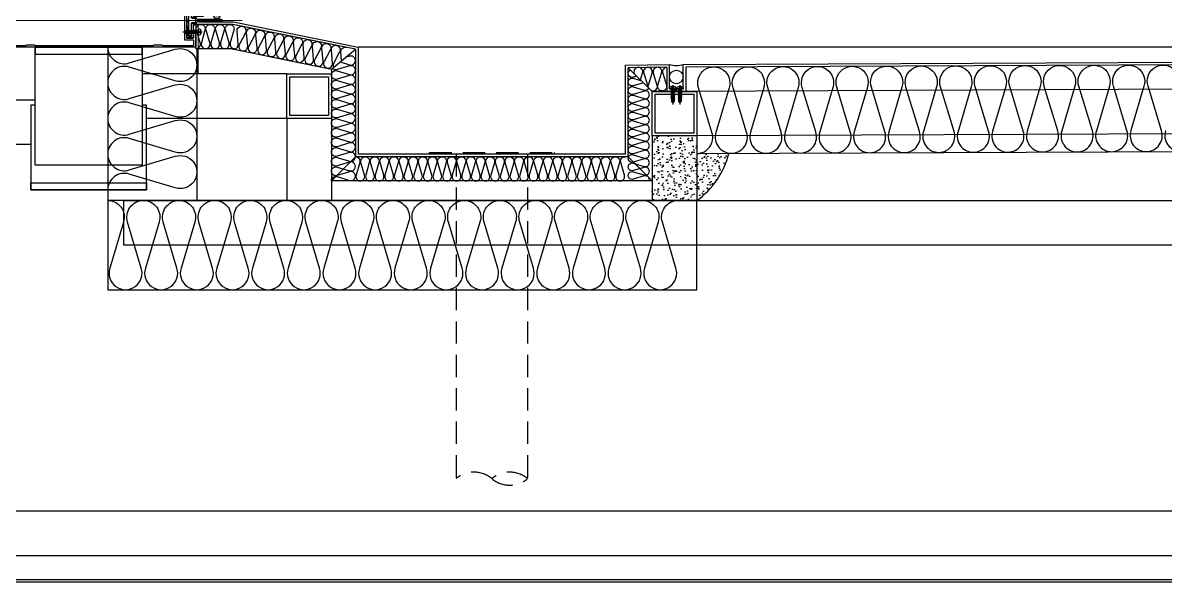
# Model space of a CAD drawing. Header units: millimetres. Extents: x 17311 to 801382, y -242618 to -104888.
# Drawn here: x 576669 to 577951, y -198479 to -197852 of the extents above; entities that cross this region are included whole.
import ezdxf

# ---------------------------------------------------------------- set-up
doc = ezdxf.new("R2010")
doc.units = ezdxf.units.MM
doc.header["$LTSCALE"] = 250
for name, pattern in [('CENTER', [50.8, 31.75, -6.35, 6.35, -6.35]), ('HIDDEN2', [4.7625, 3.175, -1.5875]), ('HIDDENX2', [0.75, 0.5, -0.25])]:
    doc.linetypes.add(name, pattern=pattern)
for name, color, linetype in [('A-ELE-8', 8, 'Continuous'), ('A-ETC-8', 8, 'Continuous'), ('A-FIN', 6, 'Continuous'), ('A-FIN-8', 8, 'Continuous'), ('A-FIN-9', 7, 'Continuous'), ('A-INS', 251, 'Continuous'), ('alucobond', 7, 'Continuous'), ('B-AR', 7, 'Continuous'), ('EXTRUSION', 7, 'Continuous'), ('GLASS', 7, 'Continuous'), ('insulation', 8, 'Continuous'), ('ISL', 251, 'Continuous'), ('polyamide', 6, 'Continuous'), ('SCREW', 1, 'Continuous'), ('SEALANT', 252, 'Continuous'), ('W250', 7, 'Continuous')]:
    doc.layers.add(name, color=color, linetype=linetype)
doc.layers.add('CEN', color=1, linetype='Continuous', lineweight=9)
pattern_1 = [(90, (-495065.9953, 287212.44591), (-0.15875, 0.079375), [0, -0.15875])]

# ---------------------------------------------------------------- blocks, each defined once
blk = doc.blocks.new('PH-4-16')
at = {"layer": 'SCREW'}
for p, q in [((-1.5, 0), (-1.5, -1)), ((1.5, 0), (1.5, -1.6)), ((0.1, -0.9), (-2, -1.2)), ((-2, -1.2), (-1.5, -1)), ((0.1, -1), (-2, -1.3)), ((-2, -1.3), (-1.5, -1.5)), ((2, -1.8), (-2, -2.4)), ((-2, -2.4), (-1.5, -2.2)), ((-2, -2.5), (-1.5, -2.7)), ((2, -3), (-2, -3.7)), ((-2, -3.6), (-1.5, -3.5)), ((-2, -3.8), (-1.5, -4)), ((2, -4.3), (-2, -4.9)), ((-2, -4.9), (-1.5, -4.7)), ((-2, -5), (-1.5, -5.2)), ((2, -5.5), (-2, -6.2)), ((-2, -6.1), (-1.5, -5.9)), ((-2, -6.2), (-1.5, -6.4)), ((2, -6.7), (-2, -7.4)), ((-2, -7.4), (-1.5, -7.2)), ((-2, -7.5), (-1.5, -7.7)), ((2, -8), (-2, -8.6)), ((-2, -8.6), (-1.5, -8.4)), ((-2, -8.7), (-1.5, -8.9)), ((2, -9.2), (-2, -9.9)), ((-2, -9.9), (-1.5, -9.7)), ((-2, -10), (-1.5, -10.2)), ((2, -10.5), (-2, -11.1)), ((-2, -11.1), (-1.5, -10.9)), ((-2, -11.2), (-1.5, -11.4)), ((2, -1.9), (-2, -2.5)), ((2, -3.1), (-2, -3.8)), ((2, -4.4), (-2, -5)), ((2, -5.6), (-2, -6.3)), ((2, -6.9), (-2, -7.5)), ((2, -8.1), (-2, -8.7)), ((2, -9.3), (-2, -10)), ((2, -10.6), (-2, -11.2)), ((0.1, -0.9), (-1.5, -1)), ((0.1, -1), (-1.5, -1.5)), ((-1.5, -1.5), (-1.5, -2.2)), ((1.5, -1.6), (-1.5, -2.2)), ((1.5, -2.1), (-1.5, -2.7)), ((-1.5, -2.7), (-1.5, -3.5)), ((1.5, -2.8), (-1.5, -3.5)), ((1.5, -3.3), (-1.5, -4)), ((1.5, -4.1), (-1.5, -4.7)), ((1.5, -4.6), (-1.5, -5.2)), ((-1.5, -5.2), (-1.5, -5.9)), ((1.5, -5.3), (-1.5, -5.9)), ((1.5, -5.8), (-1.5, -6.4)), ((-1.5, -6.4), (-1.5, -7.2)), ((1.5, -6.5), (-1.5, -7.2)), ((1.5, -7.1), (-1.5, -7.7)), ((-1.5, -7.7), (-1.5, -8.4)), ((1.5, -7.8), (-1.5, -8.4)), ((1.5, -8.3), (-1.5, -8.9)), ((-1.5, -8.9), (-1.5, -9.7)), ((1.5, -9), (-1.5, -9.7)), ((1.5, -9.5), (-1.5, -10.2)), ((-1.5, -10.2), (-1.5, -10.9)), ((1.5, -10.3), (-1.5, -10.9)), ((1.5, -10.8), (-1.5, -11.4)), ((-1.5, -11.4), (-1.5, -14.5)), ((-1.1, -12.6), (-1.1, -14.5)), ((1.5, -14.5), (0.4, -12.2)), ((1.5, -1.6), (2, -1.8)), ((2, -1.9), (1.5, -2.1)), ((1.5, -2.1), (1.5, -2.8)), ((2, -3), (1.5, -2.8)), ((2, -3.1), (1.5, -3.3)), ((1.5, -3.3), (1.5, -4.1)), ((2, -4.3), (1.5, -4.1)), ((2, -4.4), (1.5, -4.6)), ((1.5, -4.6), (1.5, -5.3)), ((2, -5.5), (1.5, -5.3)), ((2, -5.6), (1.5, -5.8)), ((1.5, -5.8), (1.5, -6.5)), ((2, -6.7), (1.5, -6.5)), ((2, -6.9), (1.5, -7.1)), ((1.5, -7.1), (1.5, -7.8)), ((2, -8), (1.5, -7.8)), ((2, -8.1), (1.5, -8.3)), ((1.5, -8.3), (1.5, -9)), ((2, -9.2), (1.5, -9)), ((2, -9.3), (1.5, -9.5)), ((1.5, -9.5), (1.5, -10.3)), ((2, -10.5), (1.5, -10.3)), ((2, -10.6), (1.5, -10.8)), ((1.5, -10.8), (1.5, -14.5)), ((-1.5, -14.5), (-1.1, -14.5)), ((0, -16), (-1.5, -14.5)), ((-1.1, -14.5), (0, -16)), ((0, -16), (1.5, -14.5))]:
    blk.add_line(p, q, dxfattribs=at)
at = {"layer": 'SCREW', "color": 1, "linetype": 'CENTER'}
blk.add_line((0, 4), (0, -17.7), dxfattribs=at)
at = {"layer": 'SCREW', "linetype": 'HIDDEN2'}
blk.add_line((-1.5, -4), (-1.5, -4.7), dxfattribs=at)
at = {"layer": 'SCREW'}
blk.add_lwpolyline([(3.5, 1), (3.5, 0), (-3.5, 0), (-3.5, 1, -0.336479), (-2.5, 2.2, -0.138717), (2.5, 2.2, -0.336479)], format="xyb", close=True, dxfattribs=at)
blk.add_lwpolyline([(-2.5, 2.2), (-2.3, 2), (-2.1, 1.9), (-1.8, 1.9), (-1.5, 2), (-1.3, 2), (-1, 2.1), (-0.8, 2.1), (-0.7, 2.1), (-0.6, 2.1), (-0.5, 2), (-0.5, 1.8), (-0.5, 1.6), (-0.5, 1.4), (-0.5, 1.2), (-0.5, 1), (-0.5, 0.8), (-0.4, 0.7), (-0.3, 0.6), (-0.1, 0.6), (0, 0.5), (0.1, 0.6), (0.3, 0.6), (0.4, 0.7), (0.5, 0.8), (0.5, 1), (0.5, 1.2), (0.5, 1.4), (0.5, 1.6), (0.5, 1.8), (0.5, 2), (0.6, 2.1), (0.7, 2.1), (0.8, 2.1), (1, 2.1), (1.3, 2), (1.5, 2), (1.8, 1.9), (2.1, 1.9), (2.3, 2), (2.5, 2.2)], dxfattribs=at)
for centre, radius, start, end in [((-1.9, -1.2), 0.0931, 139.8661, 209.9246), ((-1.9, -2.5), 0.0931, 139.8661, 209.9246), ((-1.9, -3.7), 0.0931, 139.8661, 209.9246), ((-1.9, -4.9), 0.0931, 139.8661, 209.9246), ((-1.9, -6.2), 0.0931, 139.8661, 209.9246), ((-1.9, -7.4), 0.0931, 139.8661, 209.9246), ((-1.9, -8.7), 0.0931, 139.8661, 209.9246), ((-1.9, -9.9), 0.0931, 139.8661, 209.9246), ((-1.9, -11.2), 0.0931, 139.8661, 209.9246), ((-0.3, -12.6), 0.815, 27.365, 180), ((0, -0.9), 0.0605, 310.7271, 69.3149), ((1.9, -1.8), 0.0931, 319.8661, 29.9246), ((1.9, -3.1), 0.0931, 319.8661, 29.9246), ((1.9, -4.3), 0.0931, 319.8661, 29.9246), ((1.9, -5.6), 0.0931, 319.8661, 29.9246), ((1.9, -6.8), 0.0931, 319.8661, 29.9246), ((1.9, -8), 0.0931, 319.8661, 29.9246), ((1.9, -9.3), 0.0931, 319.8661, 29.9246), ((1.9, -10.5), 0.0931, 319.8661, 29.9246)]:
    blk.add_arc(centre, radius, start, end, dxfattribs=at)
blk = doc.blocks.new('A$C7395b60f')
at = {"layer": 'GLASS', "transparency": 33554687}
h = blk.add_hatch(dxfattribs=at)
h.set_pattern_fill('ANSI37', color=253, scale=10, angle=90, style=0)
h.set_pattern_definition([(315, (-577108.0243, 200000.799), (0.8838834765, 0.8838834765), []), (45, (-577108.0243, 200000.799), (-0.8838834765, 0.8838834765), [])])
h.paths.add_polyline_path([(232, 53.5, -0.198912), (231.7, 52.8, -0.112366), (244.3, 52.8, -0.198912), (244, 53.5), (244, 60.5), (243, 60.5), (243, 61.2, -0.414214), (242.3, 60.5), (233.8, 60.5, -0.414035), (233.1, 61.2), (233.1, 60.5), (232, 60.5)])
at = {"layer": 'SEALANT', "transparency": 33554687}
h = blk.add_hatch(dxfattribs=at)
h.set_pattern_fill('ANSI37', color=253, scale=0.5)
h.set_pattern_definition([(225, (-518408.6427, 175634.6846), (1.122532015, -1.122532015), []), (315, (-518408.6427, 175634.6846), (1.122532015, 1.122532015), [])])
h.paths.add_polyline_path([(218, 59.5), (226, 59.5), (226, 76, -0.032752), (218, 75)])
at = {"layer": 'SEALANT'}
h = blk.add_hatch(dxfattribs=at)
h.set_pattern_fill('DASH', color=253, scale=0.5, angle=90, style=0)
h.set_pattern_definition([(270, (-600661.7395, 264463.2264), (1.5875, -1.5875), [1.5875, -1.5875])])
h.paths.add_polyline_path([(218, 59.5), (226, 59.5), (226, 49.5), (218, 49.5)])
h = blk.add_hatch(dxfattribs=at)
h.set_pattern_fill('DOTS', color=8, scale=10, angle=248.1986)
h.set_pattern_definition([(248.1986, (-663183.8712, 162887.47313), (0.4642384319, -0.52226806176), [0, -0.625])])
edge = h.paths.add_edge_path()
edge.add_ellipse((241.4, 49.9), major_axis=(0, 3.37), ratio=1, start_angle=0, end_angle=360)
at = {"layer": 'SEALANT', "transparency": 33554687}
h = blk.add_hatch(dxfattribs=at)
h.set_pattern_fill('DOTS', color=253, scale=0.1, angle=90)
h.set_pattern_definition(pattern_1)
h.paths.add_polyline_path([(217.9, 47.7), (216.1, 47.7), (216.1, 47.9), (216.1, 48.8), (216.1, 49.5), (217.5, 49.5, 0.362029), (218, 49.9, 0.057613), (218.3, 47.5), (218.1, 47.7, 0.198912)])
h = blk.add_hatch(dxfattribs=at)
h.set_pattern_fill('DOTS', color=253, scale=0.1, angle=270)
h.set_pattern_definition(pattern_1)
h.paths.add_polyline_path([(217.9, 42.3), (216.1, 42.3), (216.1, 42), (216.1, 41.2), (216.1, 40.5), (217.5, 40.5, -0.362029), (218, 40.1, -0.057613), (218.3, 42.5), (218.1, 42.3, -0.198912)])
at = {"layer": 'B-AR', "elevation": 0}
for points in [[(215.3, 64, 0.414214), (214.3, 65), (208, 65, 0.414214), (207.5, 64.5), (207.5, 25.5, 0.414214), (208, 25), (214.3, 25, 0.414214), (215.3, 26), (215.3, 40.3, -0.414214), (215.5, 40.5), (217.5, 40.5, -0.414214), (218, 40), (218, 15), (0, 15), (0, 75), (218, 75), (218, 50, -0.414214), (217.5, 49.5), (215.5, 49.5, -0.414214), (215.3, 49.7)], [(180.6, 17), (215.2, 17, 0.414214), (215.7, 17.5), (215.7, 22.3, 0.414214), (215.2, 22.8), (205.8, 22.8, -0.414214), (205.3, 23.3), (205.3, 66.7, -0.414214), (205.8, 67.2), (215.2, 67.2, 0.414214), (215.7, 67.7), (215.7, 72.5, 0.414214), (215.2, 73), (180.6, 73), (180.1, 72.5), (170.9, 72.5), (170.4, 73), (37.6, 73), (37.1, 72.5), (27.9, 72.5), (27.4, 73), (3, 73, 0.414214), (2.5, 72.5), (2.5, 17.5, 0.414214), (3, 17), (27.4, 17), (27.9, 17.5), (37.1, 17.5), (37.6, 17), (170.4, 17), (170.9, 17.5), (180.1, 17.5)], [(213.6, 42.3, 0.414214), (212.6, 41.3), (212.6, 40.4, -0.298217), (212.9, 39.9, -0.298217), (212.6, 39.5), (212.6, 28.7, -0.298217), (212.9, 28.2, -0.414214), (212.4, 27.7), (210.4, 27.7, -0.414214), (209.9, 28.2, -0.236068), (210.1, 28.6), (210.1, 44.6, -0.236068), (209.9, 45, -0.236068), (210.1, 45.4), (210.1, 61.4, -0.236068), (209.9, 61.8, -0.414214), (210.4, 62.3), (212.4, 62.3, -0.414214), (212.9, 61.8, -0.298217), (212.6, 61.3), (212.6, 50.5, -0.298217), (212.9, 50.1, -0.298217), (212.6, 49.6), (212.6, 48.7, 0.414214), (213.6, 47.7), (217.9, 47.7, -0.198912), (218.1, 47.7), (219, 46.8, 0.198911), (219.7, 46.5), (245.8, 46.5, -0.414214), (247.3, 45, -0.414214), (245.8, 43.5), (219.7, 43.5, 0.198912), (219, 43.2), (218.3, 42.5, -0.198912), (217.6, 42.3)]]:
    blk.add_lwpolyline(points, format="xyb", close=True, dxfattribs=at)
at = {"layer": 'CEN', "ltscale": 0.005}
blk.add_line((-20, 45), (270, 45), dxfattribs=at)
at = {"layer": 'GLASS', "color": 1, "linetype": 'Continuous'}
for p, q in [((232.8, 60.5), (232.8, 67.5)), ((243.3, 60.5), (243.3, 67.5))]:
    blk.add_line(p, q, dxfattribs=at)
at = {"layer": 'GLASS', "color": 1, "linetype": 'Continuous', "elevation": 0}
for points in [[(233.1, 60.5), (233.1, 67.5), (232, 67.5), (232, 60.5)], [(243, 60.5), (243, 67.5), (244, 67.5), (244, 60.5)]]:
    blk.add_lwpolyline(points, close=True, dxfattribs=at)
for points in [[(233.1, 61.2, 0.414214), (233.8, 60.5), (242.3, 60.5, 0.414214), (243, 61.2), (243, 67, 0.414214), (242.5, 67.5), (238.5, 67.5), (238, 67), (237.5, 67.5), (233.6, 67.5, 0.414214), (233.1, 67), (233.1, 61.2)], [(233.6, 61.2), (233.6, 66.8, -0.414214), (233.8, 67), (242.3, 67, -0.414214), (242.5, 66.8), (242.5, 61.2, -0.414214), (242.3, 61), (233.8, 61, -0.414214), (233.6, 61.2)]]:
    blk.add_lwpolyline(points, format="xyb", dxfattribs=at)
blk.add_lwpolyline([(232, 53.5, -0.198912), (231.7, 52.8, -0.112366), (244.3, 52.8, -0.198912), (244, 53.5), (244, 60.5), (243, 60.5), (243, 61.2, -0.414214), (242.3, 60.5), (233.8, 60.5, -0.414035), (233.1, 61.2), (233.1, 60.5), (232, 60.5)], format="xyb", close=True, dxfattribs=at)
at = {"layer": 'GLASS', "color": 8, "linetype": 'Continuous'}
for centre in [(234.3, 66.2), (234.3, 64.7), (235.8, 66.2), (235.8, 64.7), (237.3, 66.2), (237.3, 64.7), (238.8, 66.2), (238.8, 64.7), (240.3, 66.2), (240.3, 64.7), (241.6, 66.2), (241.6, 64.7), (234.3, 63.2), (234.3, 61.7), (235.8, 63.2), (235.8, 61.7), (237.3, 63.2), (237.3, 61.7), (238.8, 63.2), (238.8, 61.7), (240.3, 63.2), (240.3, 61.7), (241.6, 63.2), (241.6, 61.7)]:
    blk.add_circle(centre, 0.65, dxfattribs=at)
at = {"layer": 'polyamide', "color": 5, "elevation": 0}
blk.add_lwpolyline([(209.7, 27.1), (209.7, 45), (209.7, 27.1), (213.1, 27.1), (213.1, 41.5), (213.6, 42), (216.1, 42), (216.1, 41.2), (215.6, 40.7), (215.1, 40.7), (215.1, 38.6), (214.8, 38.3), (214.8, 28), (215.1, 28), (215.1, 26), (214.6, 25.5), (208.2, 25.5), (207.7, 26), (207.7, 28), (208, 28), (208, 38.5), (207.7, 38.5), (207.7, 43), (208, 43), (208, 47), (207.7, 47), (207.7, 51.5), (208, 51.5), (208, 62), (207.7, 62), (207.7, 64), (208.2, 64.5), (214.6, 64.5), (215.1, 64), (215.1, 62), (214.8, 62), (214.8, 51.7), (215.1, 51.4), (215.1, 49.3), (215.6, 49.3), (216.1, 48.8), (216.1, 47.9), (213.6, 47.9), (213.1, 48.4), (213.1, 62.8), (209.7, 62.8), (209.7, 45)], dxfattribs=at)
at = {"layer": 'SEALANT', "color": 4, "elevation": 0}
blk.add_lwpolyline([(218, 75, 0.032752), (226, 76)], format="xyb", dxfattribs=at)
blk.add_lwpolyline([(218, 59.5), (226, 59.5), (226, 49.5), (218, 49.5)], close=True, dxfattribs=at)
at = {"layer": 'SEALANT', "color": 8}
for centre, start, end in [((229.4, 50.1), 180.7755, 193.2216), ((229.4, 39.9), 166.7784, 179.2245)]:
    blk.add_arc(centre, 11.4, start, end, dxfattribs=at)
at = {"layer": 'SEALANT', "color": 4}
blk.add_ellipse((241.4, 49.9), major_axis=(0, 3.37), ratio=1, dxfattribs=at)
blk = doc.blocks.new('A$Cae507117')
at = {"layer": 'A-ETC-8'}
for points in [[(-50, 0), (-50, -50), (0, -50), (0, 0)], [(-46.8, -3.2), (-46.8, -46.8), (-3.2, -46.8), (-3.2, -3.2)]]:
    blk.add_lwpolyline(points, close=True, dxfattribs=at)
blk = doc.blocks.new('A$C632c858f')
at = {"layer": 'A-ETC-8'}
blk.add_arc((-2.8, 0), 24, 341.8248, 18.1752, dxfattribs=at)
blk.add_ellipse((34, 0), major_axis=(7.59, 0), ratio=0.987937, dxfattribs=at)
blk = doc.blocks.new('방풍문')
at = {"layer": 'ISL', "transparency": 33554687}
h = blk.add_hatch(dxfattribs=at)
h.set_pattern_fill('AR-SAND', color=8, scale=0.2, angle=90)
h.set_pattern_definition([(127.5, (0, -99806.221), (-9.78826475, -0.32000626), [0, -7.7216, 0, -8.636, 0, -8.255]), (97.5, (0, -99806.221), (-14.336502, 8.99046566), [0, -4.1656, 0, -6.9596, 0, -2.667]), (57.5, (0, -99812.4695), (-0.02874369, 15.8198474), [0, -2.54, 0, -9.144, 0, -11.938]), (47.5, (0, -99812.47), (-4.45858647, 15.27112905), [0, -1.27, 0, -5.9944, 0, -6.858])])
h.paths.add_polyline_path([(577461.7, -297804.8), (577448.3, -297834.4), (577425.7, -297857.7), (577375.7, -297857.7), (577375.7, -297785.3), (577425.7, -297785.3), (577425.7, -297804.9)])
at = {"layer": 'A-ELE-8', "linetype": 'HIDDENX2', "ltscale": 0.2}
for p, q in [((577155.7, -297805.7), (577155.7, -298169.6)), ((577235.7, -297805.7), (577235.7, -298169.6))]:
    blk.add_line(p, q, dxfattribs=at)
blk.add_lwpolyline([(577125.7, -297805.7), (577125.7, -297803.7), (577265.7, -297803.7), (577265.7, -297805.7)], close=True, dxfattribs=at)
blk.add_lwpolyline([(577195.7, -298169.6, -0.364762), (577235.7, -298169.6, -0.364762), (577195.7, -298169.6, 0.364762), (577155.7, -298169.6)], format="xyb", dxfattribs=at)
at = {"layer": 'A-ETC-8'}
for p, q in [((576863.7, -297687.2), (576863.7, -297670.7)), ((577015.7, -297710.2), (577042.7, -297688)), ((576965.7, -297715.7), (576803.2, -297715.7)), ((577375.7, -297735.3), (577348.7, -297708.7)), ((577410.3, -297735), (579173.3, -297727.5)), ((577425.7, -297735.3), (577425.7, -297734.7)), ((576965.7, -297765.7), (576808.2, -297765.7)), ((577425.7, -297784.9), (579173.5, -297777.5)), ((577375.7, -297785.3), (577375.7, -297857.7)), ((577425.7, -297785.3), (577425.7, -297857.7)), ((577015.7, -297835.7), (577042.7, -297808.7)), ((577348.7, -297808.7), (577375.7, -297835.7)), ((577375.7, -297835.7), (577015.7, -297835.7)), ((575580.7, -298205.7), (579267.1, -298205.7)), ((575090.7, -298255.7), (579402.4, -298255.7))]:
    blk.add_line(p, q, dxfattribs=at)
for points in [[(576803.2, -297693.7), (576803.2, -297685.7), (576683.2, -297685.7), (576683.2, -297693.7)], [(576803.2, -297818.2), (576683.2, -297818.2), (576683.2, -297685.7), (576803.2, -297685.7)], [(577375.7, -297735.3), (577425.7, -297735.3), (577425.7, -297785.3), (577375.7, -297785.3)], [(577378.9, -297738.5), (577422.5, -297738.5), (577422.5, -297782.1), (577378.9, -297782.1)]]:
    blk.add_lwpolyline(points, close=True, dxfattribs=at)
at = {"layer": 'A-ETC-8', "elevation": 0}
for points in [[(576863.7, -297687.2), (576902.6, -297687.2), (577015.7, -297710.2), (577015.7, -297857.7)], [(576678.2, -297794.9), (576660.7, -297794.9), (576660.7, -297744.9), (576683.2, -297744.9)], [(576683.2, -297750.7), (576678.2, -297750.7), (576678.2, -297845.7), (576808.2, -297845.7), (576808.2, -297750.7), (576803.2, -297750.7)]]:
    blk.add_lwpolyline(points, dxfattribs=at)
for points in [[(576808.2, -297845.7), (576678.2, -297845.7), (576678.2, -297837.7), (576808.2, -297837.7)], [(579222.3, -297907.7), (576782.7, -297907.7), (576782.7, -297857.7), (579222.3, -297857.7)]]:
    blk.add_lwpolyline(points, close=True, dxfattribs=at)
at = {"layer": 'A-FIN-8'}
blk.add_line((580410.7, -297685.7), (577045.7, -297685.7), dxfattribs=at)
at = {"layer": 'A-FIN-9'}
for p, q in [((576863.7, -297660.2), (576863.7, -297650.2)), ((576905.2, -297660.2), (576863.7, -297660.2)), ((577042.7, -297688), (576905.2, -297660.2)), ((577042.7, -297688), (577042.7, -297808.7, 0)), ((577345.7, -297705.7), (577395.2, -297705.1)), ((577345.7, -297805.7), (577345.7, -297705.7)), ((577410.2, -297705), (579173.2, -297697.5)), ((579170.2, -297700.5), (577413.2, -297708)), ((577392.2, -297708.2), (577348.7, -297708.7)), ((577348.7, -297808.7), (577348.7, -297708.7)), ((577348.7, -297808.7), (577042.7, -297808.7)), ((577345.7, -297805.7), (577045.7, -297805.7))]:
    blk.add_line(p, q, dxfattribs=at)
at = {"layer": 'A-FIN-9', "elevation": 0}
for points in [[(576866.7, -297657.2), (576905.7, -297657.2), (577045.7, -297685.7), (577045.7, -297805.7)], [(577392.2, -297708.2), (577392.2, -297735.3), (577402.2, -297735.3), (577402.2, -297732.3), (577395.2, -297732.3), (577395.2, -297705.1)], [(577413.2, -297708), (577413.2, -297735.3), (577403.2, -297735.3), (577403.2, -297732.3), (577410.2, -297732.3), (577410.2, -297705)], [(579095.7, -298285.7), (576643.2, -298285.7), (576643.2, -298258.7), (576636.2, -298258.7), (576636.2, -298255.7), (576646.2, -298255.7), (576646.2, -298282.7), (579092.7, -298282.7)]]:
    blk.add_lwpolyline(points, dxfattribs=at)
at = {"layer": 'A-INS'}
blk.add_line((576965.7, -297765.7), (576965.7, -297857.7), dxfattribs=at)
at = {"layer": 'A-INS', "color": 4, "elevation": 0}
blk.add_lwpolyline([(577425.7, -297957.7), (577425.7, -297857.7), (576764.7, -297857.7), (576764.7, -297957.7)], close=True, dxfattribs=at)
at = {"layer": 'alucobond', "color": 6, "const_width": 1, "elevation": 0}
blk.add_lwpolyline([(576866.1, -297660.2), (576866.1, -297715.7), (577015.7, -297715.7), (577015.7, -297857.7), (577375.7, -297857.7), (577375.7, -297734.9), (577410.1, -297734.9)], dxfattribs=at)
at = {"layer": 'insulation', "color": 8}
blk.add_arc((577370.5, -297781.4), 94.2, 305.8394, 345.594, dxfattribs=at)
at = {"layer": 'ISL', "color": 4}
for p, q in [((576764.7, -297685.7), (576764.7, -297857.7)), ((576864.7, -297687.2), (576864.7, -297857.7)), ((577425.7, -297804.9), (579955.7, -297794.2))]:
    blk.add_line(p, q, dxfattribs=at)
at = {"layer": 'ISL', "elevation": 0}
for points in [[(576863.7, -297687.2, 0.509267), (576868.4, -297680.7), (576864.3, -297666.7, -1.372593), (576873.8, -297666.7), (576869.7, -297680.7, 0.509267), (576874.5, -297687.2, 0.509267), (576879.2, -297680.7), (576875.1, -297666.7, -1.372593), (576884.6, -297666.7), (576880.5, -297680.7, 0.509267), (576885.3, -297687.2, 0.509267), (576890, -297680.7), (576885.9, -297666.7, -1.372593), (576895.4, -297666.7), (576891.3, -297680.7, 0.509267), (576896.1, -297687.2, 0.509267), (576900.8, -297680.7), (576896.7, -297666.7, -1.372593), (576906.2, -297666.7), (576902.1, -297680.7, 0.509267), (576906.9, -297687.2)], [(576905.2, -297687.7, 0.5087), (576911.1, -297682.2), (576909.8, -297667.8, -0.508549), (576915.8, -297662.3, -0.509986), (576919.2, -297669.7), (576912.4, -297682.5, 1.372594), (576921.7, -297684.4), (576920.4, -297669.9, -0.508549), (576926.4, -297664.5, -0.509986), (576929.8, -297671.8), (576922.9, -297684.6, 1.372594), (576932.3, -297686.5), (576931, -297672.1, -0.508549), (576937, -297666.6, -0.509986), (576940.3, -297674), (576933.5, -297686.8, 1.372594), (576942.8, -297688.6), (576941.6, -297674.2, -0.508549), (576947.5, -297668.8, -0.509986), (576950.9, -297676.1), (576944.1, -297688.9, 1.372594), (576953.4, -297690.8), (576952.1, -297676.4, -0.508549), (576958.1, -297670.9, -0.509986), (576961.5, -297678.2), (576954.7, -297691, 1.372594), (576964, -297692.9), (576962.7, -297678.5, -0.508549), (576968.7, -297673, -0.509986), (576972.1, -297680.4), (576965.2, -297693.2, 1.372594), (576974.6, -297695.1), (576973.3, -297680.6, -0.508549), (576979.3, -297675.2, -0.509986), (576982.6, -297682.5), (576975.8, -297695.3, 1.372594), (576985.1, -297697.2), (576983.9, -297682.8, -0.508549), (576989.8, -297677.3, -0.509986), (576993.2, -297684.6), (576986.4, -297697.4, 1.372594), (576995.7, -297699.3), (576994.4, -297684.9, -0.508549), (577000.4, -297679.4, -0.509986), (577003.8, -297686.8), (576997, -297699.6, 1.372594), (577006.3, -297701.5), (577005, -297687, -0.508549), (577011, -297681.6, -0.509986), (577014.4, -297688.9), (577007.5, -297701.7, 1.372594), (577016.9, -297703.6), (577015.6, -297689.2, -0.508549), (577021.6, -297683.7, -0.509986), (577024.9, -297691.1), (577018.1, -297703.9, 0.237626), (577017.9, -297708.4, 0.237626)], [(577027, -297700.9), (577026.2, -297691.3, -0.508549), (577032.1, -297685.8)], [(577015.7, -297835.7, -0.509267), (577022.2, -297830.9), (577036.1, -297835.1, 1.372593), (577036.1, -297825.5), (577022.2, -297829.7, -0.509267), (577015.7, -297824.9, -0.509267), (577022.2, -297820.1), (577036.1, -297824.3, 1.372593), (577036.1, -297814.7), (577022.2, -297818.9, -0.509267), (577015.7, -297814.1, -0.509267), (577022.2, -297809.3), (577036.1, -297813.5, 1.372593), (577036.1, -297803.9), (577022.2, -297808.1, -0.509267), (577015.7, -297803.3, -0.509267), (577022.2, -297798.5), (577036.1, -297802.7, 1.372593), (577036.1, -297793.1), (577022.2, -297797.3, -0.509267), (577015.7, -297792.5, -0.509267), (577022.2, -297787.7), (577036.1, -297791.9, 1.372593), (577036.1, -297782.3), (577022.2, -297786.5, -0.509267), (577015.7, -297781.7, -0.509267), (577022.2, -297776.9), (577036.1, -297781.1, 1.372593), (577036.1, -297771.5), (577022.2, -297775.7, -0.509267), (577015.7, -297770.9, -0.509267), (577022.2, -297766.1), (577036.1, -297770.3, 1.372593), (577036.1, -297760.7), (577022.2, -297764.9, -0.509267), (577015.7, -297760.1, -0.509267), (577022.2, -297755.3), (577036.1, -297759.5, 1.372593), (577036.1, -297749.9), (577022.2, -297754.1, -0.509267), (577015.7, -297749.3, -0.509267), (577022.2, -297744.5), (577036.1, -297748.7, 1.372593), (577036.1, -297739.1), (577022.2, -297743.3, -0.509267), (577015.7, -297738.5, -0.509267), (577022.2, -297733.7), (577036.1, -297737.9, 1.372593), (577036.1, -297728.3), (577022.2, -297732.5, -0.509267), (577015.7, -297727.7, -0.509267), (577022.2, -297722.9), (577036.1, -297727.1, 1.372593), (577036.1, -297717.5), (577022.2, -297721.7, -0.509267), (577015.7, -297716.9, -0.509267), (577022.2, -297712.1), (577036.1, -297716.3, 1.372593), (577036.1, -297706.7), (577022.2, -297710.9, -0.308364), (577016.8, -297709.3, -0.308364)], [(577025.3, -297702.3), (577036.1, -297705.5, 1.372593), (577036.1, -297695.9), (577031.2, -297697.4)], [(577042.7, -297808.7, -0.509267), (577047.4, -297815.2), (577043.3, -297829.2, 1.372593), (577052.8, -297829.2), (577048.7, -297815.2, -0.509267), (577053.5, -297808.7, -0.509267), (577058.2, -297815.2), (577054.1, -297829.2, 1.372593), (577063.6, -297829.2), (577059.5, -297815.2, -0.509267), (577064.3, -297808.7, -0.509267), (577069, -297815.2), (577064.9, -297829.2, 1.372593), (577074.4, -297829.2), (577070.3, -297815.2, -0.509267), (577075.1, -297808.7, -0.509267), (577079.8, -297815.2), (577075.7, -297829.2, 1.372593), (577085.2, -297829.2), (577081.1, -297815.2, -0.509267), (577085.9, -297808.7, -0.509267), (577090.6, -297815.2), (577086.5, -297829.2, 1.372593), (577096, -297829.2), (577091.9, -297815.2, -0.509267), (577096.7, -297808.7, -0.509267), (577101.4, -297815.2), (577097.3, -297829.2, 1.372593), (577106.8, -297829.2), (577102.7, -297815.2, -0.509267), (577107.5, -297808.7, -0.509267), (577112.2, -297815.2), (577108.1, -297829.2, 1.372593), (577117.6, -297829.2), (577113.5, -297815.2, -0.509267), (577118.3, -297808.7, -0.509267), (577123, -297815.2), (577118.9, -297829.2, 1.372593), (577128.4, -297829.2), (577124.3, -297815.2, -0.509267), (577129.1, -297808.7, -0.509267), (577133.8, -297815.2), (577129.7, -297829.2, 1.372593), (577139.2, -297829.2), (577135.1, -297815.2, -0.509267), (577139.9, -297808.7, -0.509267), (577144.6, -297815.2), (577140.5, -297829.2, 1.372593), (577150, -297829.2), (577145.9, -297815.2, -0.509267), (577150.7, -297808.7, -0.509267), (577155.4, -297815.2), (577151.3, -297829.2, 1.372593), (577160.8, -297829.2), (577156.7, -297815.2, -0.509267), (577161.5, -297808.7, -0.509267), (577166.2, -297815.2), (577162.1, -297829.2, 1.372593), (577171.6, -297829.2), (577167.5, -297815.2, -0.509267), (577172.3, -297808.7, -0.509267), (577177, -297815.2), (577172.9, -297829.2, 1.372593), (577182.4, -297829.2), (577178.3, -297815.2, -0.509267), (577183.1, -297808.7, -0.509267), (577187.8, -297815.2), (577183.7, -297829.2, 1.372593), (577193.2, -297829.2), (577189.1, -297815.2, -0.509267), (577193.9, -297808.7, -0.509267), (577198.6, -297815.2), (577194.5, -297829.2, 1.372593), (577204, -297829.2), (577199.9, -297815.2, -0.509267), (577204.7, -297808.7, -0.509267), (577209.4, -297815.2), (577205.3, -297829.2, 1.372593), (577214.8, -297829.2), (577210.7, -297815.2, -0.509267), (577215.5, -297808.7, -0.509267), (577220.2, -297815.2), (577216.1, -297829.2, 1.372593), (577225.6, -297829.2), (577221.5, -297815.2, -0.509267), (577226.3, -297808.7, -0.509267), (577231, -297815.2), (577226.9, -297829.2, 1.372593), (577236.4, -297829.2), (577232.3, -297815.2, -0.509267), (577237.1, -297808.7, -0.509267), (577241.8, -297815.2), (577237.7, -297829.2, 1.372593), (577247.2, -297829.2), (577243.1, -297815.2, -0.509267), (577247.9, -297808.7, -0.509267), (577252.6, -297815.2), (577248.5, -297829.2, 1.372593), (577258, -297829.2), (577253.9, -297815.2, -0.509267), (577258.7, -297808.7, -0.509267), (577263.4, -297815.2), (577259.3, -297829.2, 1.372593), (577268.8, -297829.2), (577264.7, -297815.2, -0.509267), (577269.5, -297808.7, -0.509267), (577274.2, -297815.2), (577270.1, -297829.2, 1.372593), (577279.6, -297829.2), (577275.5, -297815.2, -0.509267), (577280.3, -297808.7, -0.509267), (577285, -297815.2), (577280.9, -297829.2, 1.372593), (577290.4, -297829.2), (577286.3, -297815.2, -0.509267), (577291.1, -297808.7, -0.509267), (577295.8, -297815.2), (577291.7, -297829.2, 1.372593), (577301.2, -297829.2), (577297.1, -297815.2, -0.509267), (577301.9, -297808.7, -0.509267), (577306.6, -297815.2), (577302.5, -297829.2, 1.372593), (577312, -297829.2), (577307.9, -297815.2, -0.509267), (577312.7, -297808.7, -0.509267), (577317.4, -297815.2), (577313.3, -297829.2, 1.372593), (577322.8, -297829.2), (577318.7, -297815.2, -0.509267), (577323.5, -297808.7, -0.509267), (577328.2, -297815.2), (577324.1, -297829.2, 1.372593), (577333.6, -297829.2), (577329.5, -297815.2, -0.509267), (577334.3, -297808.7, -0.509267), (577339, -297815.2), (577334.9, -297829.2, 1.372593), (577344.4, -297829.2), (577340.3, -297815.2, -0.509267), (577345.1, -297808.7)], [(576764.7, -297857.7, -0.509267), (576782.3, -297881.9), (576767, -297933.5, 1.372593), (576802.3, -297933.5), (576787, -297881.9, -0.509267), (576804.7, -297857.7, -0.509267), (576822.3, -297881.9), (576807, -297933.5, 1.372593), (576842.3, -297933.5), (576827, -297881.9, -0.509267), (576844.7, -297857.7, -0.509267), (576862.3, -297881.9), (576847, -297933.5, 1.372593), (576882.3, -297933.5), (576867, -297881.9, -0.509267), (576884.7, -297857.7, -0.509267), (576902.3, -297881.9), (576887, -297933.5, 1.372593), (576922.3, -297933.5), (576907, -297881.9, -0.509267), (576924.7, -297857.7, -0.509267), (576942.3, -297881.9), (576927, -297933.5, 1.372593), (576962.3, -297933.5), (576947, -297881.9, -0.509267), (576964.7, -297857.7, -0.509267), (576982.3, -297881.9), (576967, -297933.5, 1.372593), (577002.3, -297933.5), (576987, -297881.9, -0.509267), (577004.7, -297857.7, -0.509267), (577022.3, -297881.9), (577007, -297933.5, 1.372593), (577042.3, -297933.5), (577027, -297881.9, -0.509267), (577044.7, -297857.7, -0.509267), (577062.3, -297881.9), (577047, -297933.5, 1.372593), (577082.3, -297933.5), (577067, -297881.9, -0.509267), (577084.7, -297857.7, -0.509267), (577102.3, -297881.9), (577087, -297933.5, 1.372593), (577122.3, -297933.5), (577107, -297881.9, -0.509267), (577124.7, -297857.7, -0.509267), (577142.3, -297881.9), (577127, -297933.5, 1.372593), (577162.3, -297933.5), (577147, -297881.9, -0.509267), (577164.7, -297857.7, -0.509267), (577182.3, -297881.9), (577167, -297933.5, 1.372593), (577202.3, -297933.5), (577187, -297881.9, -0.509267), (577204.7, -297857.7, -0.509267), (577222.3, -297881.9), (577207, -297933.5, 1.372593), (577242.3, -297933.5), (577227, -297881.9, -0.509267), (577244.7, -297857.7, -0.509267), (577262.3, -297881.9), (577247, -297933.5, 1.372593), (577282.3, -297933.5), (577267, -297881.9, -0.509267), (577284.7, -297857.7, -0.509267), (577302.3, -297881.9), (577287, -297933.5, 1.372593), (577322.3, -297933.5), (577307, -297881.9, -0.509267), (577324.7, -297857.7, -0.509267), (577342.3, -297881.9), (577327, -297933.5, 1.372593), (577362.3, -297933.5), (577347, -297881.9, -0.509267), (577364.7, -297857.7, -0.509267), (577382.3, -297881.9), (577367, -297933.5, 1.372593), (577402.3, -297933.5), (577387, -297881.9, -0.509267), (577404.7, -297857.7)]]:
    blk.add_lwpolyline(points, format="xyb", dxfattribs=at)
at = {"layer": 'ISL'}
for points in [[(576764.7, -297685.7, 0.509267), (576788.9, -297703.4), (576840.4, -297688.1, -1.372593), (576840.4, -297723.4), (576788.9, -297708.1, 0.509267), (576764.7, -297725.7, 0.509267), (576788.9, -297743.4), (576840.4, -297728.1, -1.372593), (576840.4, -297763.4), (576788.9, -297748.1, 0.509267), (576764.7, -297765.7, 0.509267), (576788.9, -297783.4), (576840.4, -297768.1, -1.372593), (576840.4, -297803.4), (576788.9, -297788.1, 0.509267), (576764.7, -297805.7, 0.509267), (576788.9, -297823.4), (576840.4, -297808.1, -1.372593), (576840.4, -297843.4), (576788.9, -297828.1, 0.509267), (576764.7, -297845.7)], [(577425.7, -297804.9, 0.509263), (577442.7, -297781.3), (577427.6, -297731.4, -1.372593), (577461.9, -297731.3), (577447.2, -297781.3, 0.509271), (577464.5, -297804.7, 0.509263), (577481.5, -297781.1), (577466.4, -297731.2, -1.372593), (577500.7, -297731.1), (577486, -297781.1, 0.509271), (577503.3, -297804.6, 0.509263), (577520.3, -297781), (577505.2, -297731.1, -1.372593), (577539.5, -297730.9), (577524.8, -297781, 0.509271), (577542.1, -297804.4, 0.509263), (577559.1, -297780.8), (577544, -297730.9, -1.372593), (577578.3, -297730.8), (577563.6, -297780.8, 0.509271), (577580.9, -297804.2, 0.509263), (577597.9, -297780.6), (577582.8, -297730.7, -1.372593), (577617.1, -297730.6), (577602.4, -297780.6, 0.509271), (577619.7, -297804.1, 0.509263), (577636.7, -297780.5), (577621.6, -297730.6, -1.372593), (577655.9, -297730.4), (577641.2, -297780.5, 0.509271), (577658.5, -297803.9, 0.509263), (577675.5, -297780.3), (577660.4, -297730.4, -1.372593), (577694.7, -297730.3), (577680, -297780.3, 0.509271), (577697.3, -297803.7, 0.509263), (577714.3, -297780.2), (577699.2, -297730.3, -1.372593), (577733.5, -297730.1), (577718.8, -297780.1, 0.509271), (577736, -297803.6, 0.509263), (577753.1, -297780), (577738, -297730.1, -1.372593), (577772.3, -297729.9), (577757.6, -297780, 0.509271), (577774.8, -297803.4, 0.509263), (577791.9, -297779.8), (577776.8, -297729.9, -1.372593), (577811.1, -297729.8), (577796.4, -297779.8, 0.509271), (577813.6, -297803.2, 0.509263), (577830.7, -297779.7), (577815.6, -297729.8, -1.372593), (577849.9, -297729.6), (577835.2, -297779.6, 0.509271), (577852.4, -297803.1, 0.509263), (577869.5, -297779.5), (577854.4, -297729.6, -1.372593), (577888.6, -297729.4), (577874, -297779.5, 0.509271), (577891.2, -297802.9, 0.509263), (577908.3, -297779.3), (577893.2, -297729.4, -1.372593), (577927.4, -297729.3), (577912.8, -297779.3, 0.509271), (577930, -297802.8, 0.509263), (577947.1, -297779.2), (577932, -297729.3, -1.372593), (577966.2, -297729.1)], [(577951.6, -297779.2, 0.509271), (577968.8, -297802.6, 0.509263)], [(577358.4, -297718.3), (577354.4, -297719.5, -0.944432), (577351.3, -297711.3)], [(577365.8, -297725.7), (577354.4, -297729, -1.372593), (577354.4, -297720.6), (577363.5, -297723.3)], [(577362.5, -297722.4), (577364.9, -297714.7, 0.509267), (577360.1, -297708.2, 0.509267), (577355.4, -297714.7), (577355.7, -297715.7)], [(577371.3, -297731.1, -0.13746), (577371.4, -297728.4), (577375.5, -297714.7, 0.509267), (577370.8, -297708.2, 0.509267), (577366.1, -297714.7), (577370.2, -297728.4, -0.090804), (577370.4, -297730.2)], [(577392.2, -297708.2, 0.509267), (577387.4, -297714.7), (577391.5, -297728.4, -1.372593), (577382.1, -297728.4), (577386.2, -297714.7, 0.509267), (577381.5, -297708.2, 0.509267), (577376.8, -297714.7), (577380.9, -297728.4, -0.580129), (577375.1, -297734.8, -0.580129)], [(577372.5, -297834.3, 0.509267), (577366.7, -297830.1), (577354.4, -297833.8, -1.372593), (577354.4, -297825.4), (577366.7, -297829, 0.509267), (577372.5, -297824.8, 0.509267), (577366.7, -297820.6), (577354.4, -297824.2, -1.372593), (577354.4, -297815.8), (577366.7, -297819.5, 0.509267), (577372.5, -297815.3, 0.509267), (577366.7, -297811.1), (577354.4, -297814.7, -1.372593), (577354.4, -297806.3), (577366.7, -297810, 0.509267), (577372.5, -297805.8, 0.509267), (577366.7, -297801.6), (577354.4, -297805.2, -1.372593), (577354.4, -297796.8), (577366.7, -297800.4, 0.509267), (577372.5, -297796.2, 0.509267), (577366.7, -297792), (577354.4, -297795.7, -1.372593), (577354.4, -297787.3), (577366.7, -297790.9, 0.509267), (577372.5, -297786.7, 0.509267), (577366.7, -297782.5), (577354.4, -297786.2, -1.372593), (577354.4, -297777.8), (577366.7, -297781.4, 0.509267), (577372.5, -297777.2, 0.509267), (577366.7, -297773), (577354.4, -297776.6, -1.372593), (577354.4, -297768.2), (577366.7, -297771.9, 0.509267), (577372.5, -297767.7, 0.509267), (577366.7, -297763.5), (577354.4, -297767.1, -1.372593), (577354.4, -297758.7), (577366.7, -297762.4, 0.509267), (577372.5, -297758.2, 0.509267), (577366.7, -297754), (577354.4, -297757.6, -1.372593), (577354.4, -297749.2), (577366.7, -297752.8, 0.509267), (577372.5, -297748.6, 0.509267), (577366.7, -297744.4), (577354.4, -297748.1, -1.372593), (577354.4, -297739.7), (577366.7, -297743.3, 0.509267), (577372.5, -297739.1, 0.509267), (577366.7, -297734.9), (577354.4, -297738.6, -1.372593), (577354.4, -297730.2), (577366.7, -297733.8, 0.362664), (577371.9, -297731.7, 0.362664)]]:
    blk.add_lwpolyline(points, format="xyb", dxfattribs=at)
at = {"layer": 'A-ETC-8', "rotation": 270}
blk.add_blockref('A$C632c858f', (577402.7, -297685.1), dxfattribs=at)
at = {"layer": 'A-ETC-8', "xscale": -1, "rotation": 90}
blk.add_blockref('A$Cae507117', (576965.7, -297765.7), dxfattribs=at)
at = {"layer": 'EXTRUSION', "xscale": -1}
blk.add_blockref('PH-4-16', (577398.7, -297732.3, 0), dxfattribs=at)
at = {"layer": 'EXTRUSION'}
blk.add_blockref('PH-4-16', (577406.7, -297732.3), dxfattribs=at)

msp = doc.modelspace()

# ---------------------------------------------------------------- block references
at = {"layer": 'A-FIN'}
msp.add_blockref('방풍문', (0, 99806.2), dxfattribs=at)
at = {"layer": 'EXTRUSION', "rotation": 270}
msp.add_blockref('PH-4-16', (576866.7, -197862.5), dxfattribs=at)
at = {"layer": 'W250'}
msp.add_blockref('A$C7395b60f', (576645.7, -197894.5), dxfattribs=at)

doc.saveas('drawing.dxf')
